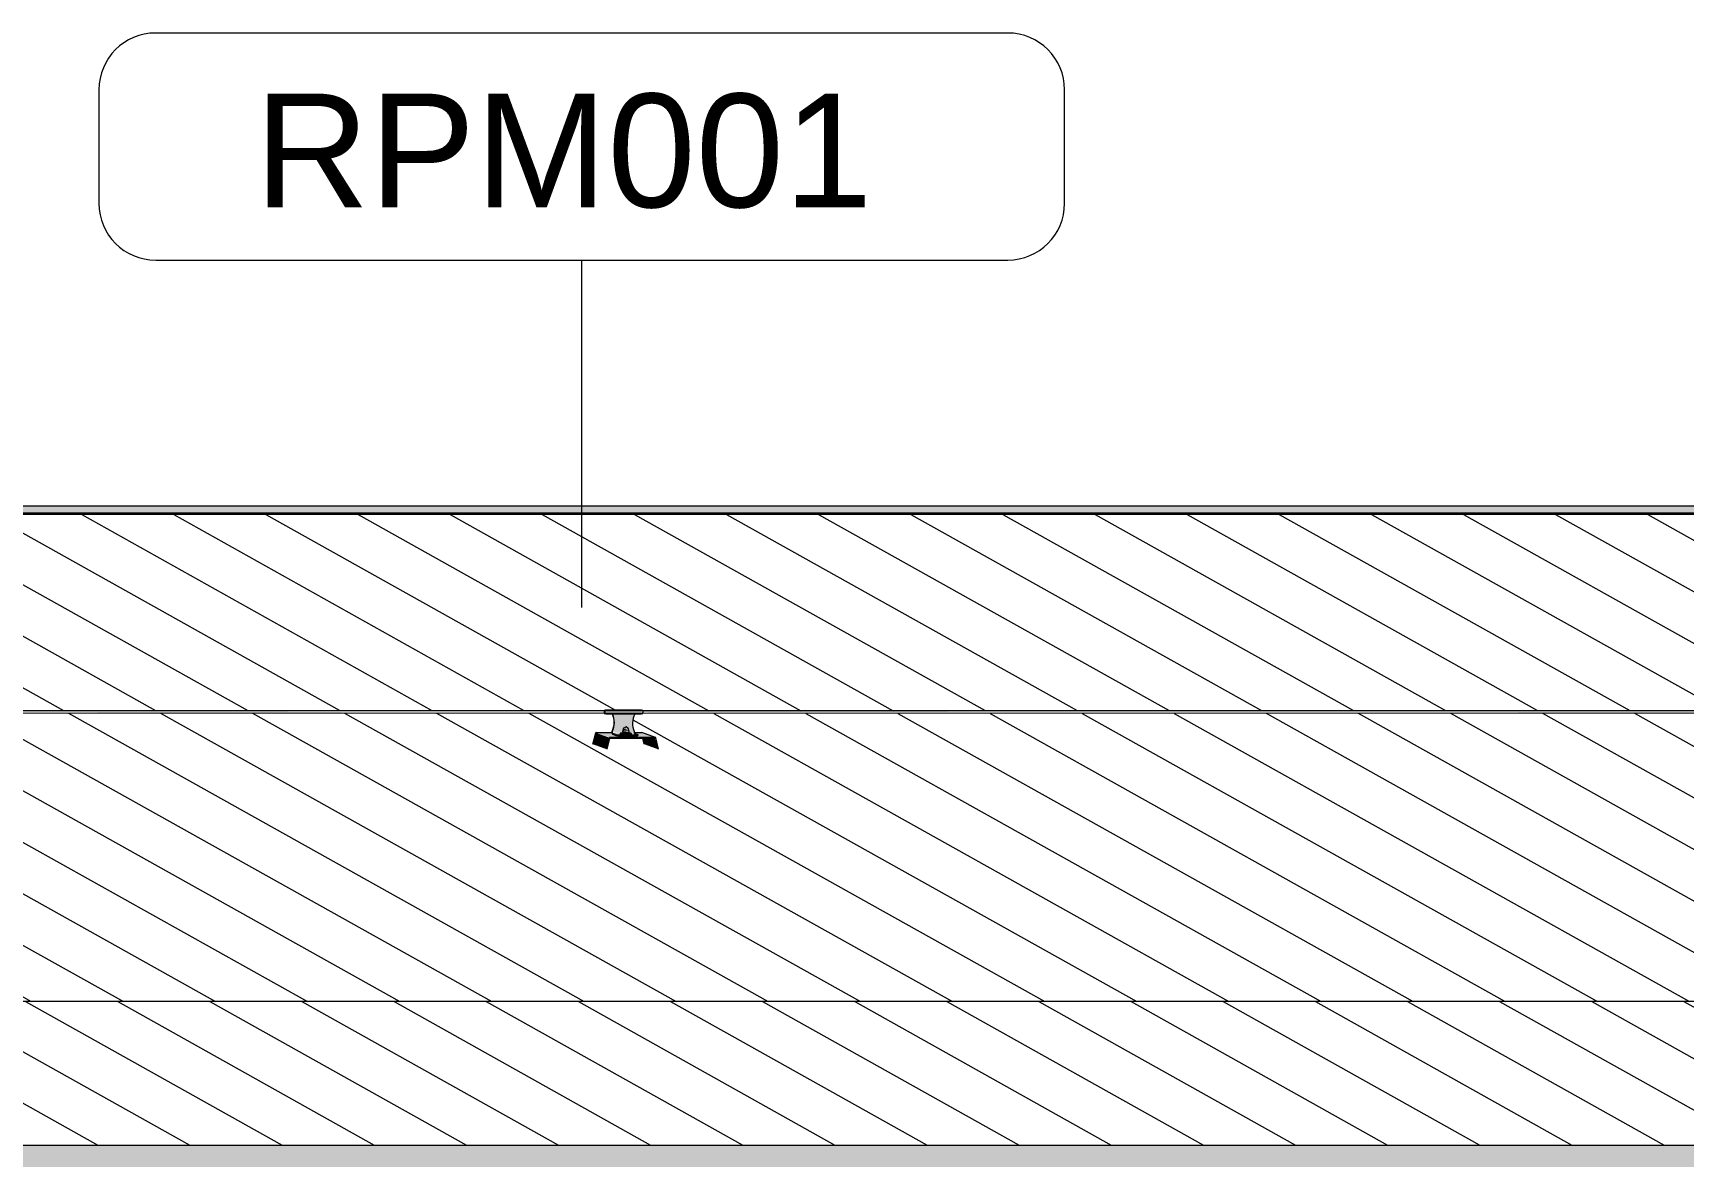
# Model space of a CAD drawing. Header units: millimetres. Extents: x -2361666 to -2009843, y -375 to 29863.
# Drawn here: x -2334470 to -2328658, y 15364 to 19323 of the extents above; entities that cross this region are included whole.
import ezdxf

# ---------------------------------------------------------------- set-up
doc = ezdxf.new("R2010")
doc.units = ezdxf.units.MM
for name, color, linetype, lineweight in [('A-ROOF', 132, 'Continuous', 5), ('A-ROOF-IDEN', 132, 'Continuous', 5), ('A-ROOF-PATT', 132, 'Continuous', 5), ('Q-SPCQ', 91, 'Continuous', 5)]:
    doc.layers.add(name, color=color, linetype=linetype, lineweight=lineweight)
doc.styles.add('Arial_2', font='arial.ttf', dxfattribs={"height": 400})

# ---------------------------------------------------------------- blocks, each defined once
blk = doc.blocks.new('Static Line_Sayfa_Metal Deck_Pan Mount - Up to 15 _ pitch - Max 2 Users-1865617-SOUTH EAST - PART B')
at = {"layer": 'Q-SPCQ'}
h = blk.add_hatch(color=256, dxfattribs=at)
h.paths.add_polyline_path([(-2337426.1, 16928.2), (-2332451.1, 16930.3), (-2332453.4, 16928.6), (-2332457.8, 16931.3), (-2332457.8, 16931.8), (-2337420.3, 16929.8), (-2337420.4, 16929.1), (-2337423.8, 16930.8), (-2337426.1, 16928.2)])
h.paths.add_polyline_path([(-2332328.2, 16928.2), (-2327353.2, 16929.9), (-2327355.5, 16928.6), (-2327359.8, 16930.8), (-2327359.9, 16931.8), (-2332322.4, 16929.9), (-2332324.4, 16928.8), (-2332325.9, 16930.8), (-2332328.2, 16928.2)])
h = blk.add_hatch(color=256, dxfattribs=at)
h.paths.add_polyline_path([(-2337425.9, 16931.8), (-2337423.7, 16933.9), (-2337421.7, 16931.8), (-2332457.7, 16933.9), (-2332457.7, 16934.4), (-2332453.3, 16932.8), (-2332452.3, 16936.1), (-2337425.9, 16933.8), (-2337425.9, 16932.8)])
h.paths.add_polyline_path([(-2332328, 16931.8), (-2332325.8, 16933.9), (-2332323.8, 16931.8), (-2327359.8, 16933.9), (-2327359.8, 16934.4), (-2327355.4, 16932.8), (-2327354.4, 16936.1), (-2332328, 16933.8), (-2332328, 16932.3)])
for points in [[(-2332453.4, 16928.6), (-2332454, 16934.7), (-2332457.7, 16932.3), (-2332457.2, 16929.1), (-2332455.2, 16928.8)], [(-2332429.5, 16925.7), (-2332328.9, 16927), (-2332328, 16933.3), (-2332329.2, 16938.6), (-2332452.3, 16938.6), (-2332451.2, 16928.4), (-2332452.6, 16925.7), (-2332430.9, 16925.7)], [(-2332351.9, 16925.7), (-2332351.7, 16926.7), (-2332353.2, 16925.7)], [(-2332325.9, 16928.6), (-2332323.4, 16931.3), (-2332325.9, 16930.8), (-2332325.9, 16928.8)], [(-2332451.2, 16800.7), (-2332440.2, 16841), (-2332488.4, 16858.4), (-2332499.4, 16818.2), (-2332454.3, 16801.9)], [(-2332439.3, 16841.8), (-2332278.4, 16841.8), (-2332327.2, 16859.2), (-2332352.8, 16857.2), (-2332353.2, 16856.7), (-2332351.3, 16856.1), (-2332340.4, 16852.1), (-2332351.4, 16850.8), (-2332351.4, 16847.9), (-2332400, 16847.9), (-2332400, 16850.8), (-2332418.1, 16850.8), (-2332418.1, 16849.2), (-2332430, 16853.5), (-2332430, 16856.5), (-2332430.8, 16858.8), (-2332430.9, 16859.2), (-2332485.4, 16858.4), (-2332440.2, 16842.1)], [(-2332418.1, 16849.2), (-2332418.1, 16852.1), (-2332430, 16856.5), (-2332430, 16853.5), (-2332422.8, 16850.8)], [(-2332399.9, 16850.8), (-2332340.4, 16852.1), (-2332352.4, 16856.5), (-2332430, 16856.5), (-2332418.1, 16852.1), (-2332404.7, 16851.2)], [(-2332380, 16855.4), (-2332379.8, 16862.8), (-2332394, 16863.8), (-2332394, 16856.4), (-2332388.7, 16855.7)], [(-2332380.2, 16866.1), (-2332373.3, 16866.6), (-2332380.4, 16869.4), (-2332380.3, 16867.2)], [(-2332380, 16855.4), (-2332372.7, 16857.9), (-2332372.7, 16863.1), (-2332379.9, 16860.8), (-2332379.9, 16856.5)], [(-2332351.4, 16847.9), (-2332351.4, 16850.8), (-2332399.9, 16850.8), (-2332399.9, 16847.9)], [(-2332270.2, 16800.7), (-2332281.1, 16839.8), (-2332323.4, 16839.8), (-2332316, 16817.3), (-2332278.4, 16803.7)]]:
    blk.add_hatch(color=256, dxfattribs=at).paths.add_polyline_path(points)
h = blk.add_hatch(color=256, dxfattribs=at)
h.paths.add_polyline_path([(-2332430.9, 16860.8), (-2332394.1, 16860.8), (-2332394, 16863.8), (-2332372.6, 16860.8), (-2332353.2, 16860.8), (-2332358.1, 16877.8), (-2332359.6, 16893.7), (-2332357.5, 16909.5), (-2332353.2, 16925.7), (-2332429.5, 16925.7), (-2332424.6, 16909.5), (-2332423.1, 16893.7), (-2332425.3, 16877.8), (-2332430.9, 16860.8)])
h.paths.add_polyline_path([(-2332380.2, 16866.1), (-2332389.6, 16866.6), (-2332390.9, 16872.1), (-2332387.4, 16873.7), (-2332376.8, 16866.4), (-2332380, 16866.2)])
h.paths.add_polyline_path([(-2332387.4, 16873.7), (-2332387, 16877), (-2332380.7, 16874.2)])
h = blk.add_hatch(color=256, dxfattribs=at)
h.paths.add_polyline_path([(-2332399.9, 16856.7), (-2332394.2, 16858.8), (-2332394.2, 16860.8), (-2332430.8, 16858.8), (-2332430, 16856.7), (-2332404.7, 16856.7)])
h.paths.add_polyline_path([(-2332352.6, 16856.7), (-2332353.2, 16860.8), (-2332372.7, 16858.5), (-2332372.6, 16856.7), (-2332352.8, 16856.7)])
h = blk.add_hatch(color=256, dxfattribs=at)
h.paths.add_polyline_path([(-2332380.2, 16866.1), (-2332380.5, 16870.2), (-2332389.6, 16872.7), (-2332391.7, 16869.4), (-2332388.7, 16866.5), (-2332380.5, 16866.2)])
h.paths.add_polyline_path([(-2332387.4, 16873.7), (-2332380.7, 16874.2), (-2332387, 16877)])
h = blk.add_hatch(color=256, dxfattribs=at)
h.paths.add_polyline_path([(-2332451.2, 16800.7), (-2332449.2, 16800.7), (-2332440.2, 16841)])
h.paths.add_polyline_path([(-2332270.2, 16800.7), (-2332268.2, 16800.7), (-2332279, 16839)])
for p, q in [((-2327292, 16936.2), (-2337489.8, 16936.1)), ((-2337489.8, 16928.1), (-2327292, 16928.2)), ((-2332454.8, 16938.4), (-2332458.9, 16937.4)), ((-2332458.9, 16926.9), (-2332454.8, 16925.9)), ((-2332329.4, 16938.7), (-2332452.4, 16938.7)), ((-2332452.4, 16925.7), (-2332329.4, 16925.7)), ((-2332430.2, 16926), (-2332430.2, 16924.8)), ((-2332430.2, 16924.8), (-2332429.5, 16924.6)), ((-2332429.5, 16925.7), (-2332429.4, 16926.2)), ((-2332429.5, 16924.6), (-2332429.5, 16925.7)), ((-2332429.5, 16925.7), (-2332351.9, 16925.7)), ((-2332351.8, 16926.2), (-2332351.9, 16925.7)), ((-2332351.9, 16925.7), (-2332351.9, 16924.6)), ((-2332322.9, 16937.4), (-2332327.1, 16938.4)), ((-2332327.1, 16925.9), (-2332322.9, 16926.9)), ((-2332499.4, 16818.2), (-2332488.4, 16858.4)), ((-2332487.4, 16859.2), (-2332430.8, 16859.2)), ((-2332481.9, 16857.2), (-2332485, 16857.2)), ((-2332431.5, 16863.1), (-2332431.6, 16861.1)), ((-2332430.8, 16862.8), (-2332431.5, 16863.1)), ((-2332430.9, 16860.8), (-2332430.8, 16862.8)), ((-2332418.1, 16852.1), (-2332430, 16856.5)), ((-2332402.7, 16856.9), (-2332402.7, 16853.9)), ((-2332394.4, 16864.1), (-2332394.5, 16856.7)), ((-2332392.6, 16865.6), (-2332393.8, 16864.9)), ((-2332392.3, 16867.2), (-2332392.3, 16866.2)), ((-2332372.9, 16865.8), (-2332372.9, 16866.8)), ((-2332371.4, 16864.5), (-2332372.6, 16865.2)), ((-2332371.1, 16856.2), (-2332370.9, 16863.6)), ((-2332353.2, 16862.8), (-2332353.2, 16860.8)), ((-2332353.2, 16859.2), (-2332326.6, 16859.2)), ((-2332352.4, 16856.5), (-2332340.4, 16852.1)), ((-2332278.1, 16841.7), (-2332326.3, 16859.1)), ((-2332440.2, 16841), (-2332451.2, 16800.7)), ((-2332449.2, 16800.7), (-2332438.8, 16839)), ((-2332278.4, 16841.8), (-2332439.3, 16841.8)), ((-2332437.8, 16839.8), (-2332280, 16839.8)), ((-2332430, 16853.5), (-2332418.1, 16849.2)), ((-2332400, 16847.9), (-2332351.4, 16847.9)), ((-2332399.9, 16850.8), (-2332351.4, 16850.8)), ((-2332363, 16853), (-2332362.9, 16856)), ((-2332340.5, 16849.2), (-2332346.7, 16851.4)), ((-2332340.1, 16848.8), (-2332340, 16851.8)), ((-2332318.4, 16818.2), (-2332323.4, 16839.8)), ((-2332279, 16839), (-2332270.2, 16800.7)), ((-2332268.2, 16800.7), (-2332277.5, 16841))]:
    blk.add_line(p, q, dxfattribs=at)
at = {"layer": 'Q-SPCQ', "flags": 128}
for points in [[(-2332452.4, 16938.7), (-2332454, 16938.5), (-2332454.8, 16938.4)], [(-2332452.4, 16925.7), (-2332454, 16925.8), (-2332454.8, 16925.9)], [(-2332329.4, 16938.7), (-2332327.8, 16938.5), (-2332327.1, 16938.4)], [(-2332329.4, 16925.7), (-2332327.8, 16925.8), (-2332327.1, 16925.9)], [(-2332394.4, 16864.1), (-2332394.3, 16864.5), (-2332394.1, 16864.7), (-2332393.9, 16864.9), (-2332393.8, 16864.9)], [(-2332392.3, 16866.2), (-2332392.4, 16865.9), (-2332392.5, 16865.7), (-2332392.6, 16865.6), (-2332392.6, 16865.6)], [(-2332392.3, 16867.2), (-2332390.9, 16872.6), (-2332388.6, 16875.9), (-2332386.6, 16877.5), (-2332385.2, 16878.3), (-2332384.2, 16878.8), (-2332383.5, 16879), (-2332383, 16879.2), (-2332382.5, 16879.3), (-2332382.3, 16879.4)], [(-2332372.9, 16866.8), (-2332374, 16872.3), (-2332376.2, 16875.6), (-2332378.1, 16877.3), (-2332379.5, 16878.2), (-2332380.4, 16878.7), (-2332381.1, 16879), (-2332381.7, 16879.2), (-2332382.1, 16879.3), (-2332382.3, 16879.4)], [(-2332372.9, 16865.8), (-2332372.8, 16865.4), (-2332372.7, 16865.3), (-2332372.6, 16865.2), (-2332372.6, 16865.2)], [(-2332370.9, 16863.6), (-2332371, 16864), (-2332371.1, 16864.2), (-2332371.3, 16864.4), (-2332371.4, 16864.5)]]:
    blk.add_lwpolyline(points, dxfattribs=at)
at = {"layer": 'Q-SPCQ'}
for centre, major_axis, ratio, start_param, end_param in [((-2332458.8, 16932.2), (0, 5.22), 0.241811, 2.038125, 3.054326), ((-2332458.8, 16932.2), (0, 5.22), 0.241811, 3.054326, 6.195918), ((-2332491.8, 16893.9), (23.8, 65.8), 0.966631, 4.590044, 5.50761), ((-2332491.1, 16893.7), (23.8, 65.8), 0.966631, 4.590044, 5.50761), ((-2332291.6, 16893.7), (23.8, 65.8), 0.966631, 1.448452, 2.366017), ((-2332323, 16932.2), (0, 5.22), 0.241811, 3.054326, 6.195918), ((-2332487.5, 16858.2), (0.34, 0.94), 0.966631, 0.336438, 1.655075), ((-2332429.9, 16860.4), (0, 7), 0.241811, 1.483529, 3.054326), ((-2332429.9, 16860.4), (0, 4), 0.241811, 1.483529, 3.054326), ((-2332382.8, 16856.4), (-19.9, 0.4), 0.08457, 5.380101, 8.09911), ((-2332382.8, 16856.4), (-11.7, 0.2), 0.08457, 0, 1.815924), ((-2332382.8, 16856.4), (-11.7, 0.2), 0.08457, 1.815924, 3.386721), ((-2332382.8, 16856.4), (-19.9, 0.4), 0.08457, 1.815924, 4.172119), ((-2332352.3, 16860.4), (0, 4), 0.241811, 1.483529, 3.054326), ((-2332439.3, 16840.8), (0.34, 0.94), 0.966631, 0.336438, 1.655075), ((-2332437.8, 16838.8), (0.34, 0.94), 0.966631, 0.336438, 1.655075), ((-2332403.5, 16852.1), (-15, 0.3), 0.08457, 0.245128, 1.815924), ((-2332403.6, 16849.2), (-15, 0.3), 0.08457, 0.245128, 1.815924), ((-2332382.9, 16853.5), (-19.9, 0.4), 0.08457, 4.957517, 8.09911), ((-2332382.9, 16853.5), (-19.9, 0.4), 0.08457, 1.815924, 4.957517), ((-2332355, 16852.1), (-15, 0.3), 0.08457, 1.815924, 3.386721), ((-2332355.1, 16849.2), (-15, 0.3), 0.08457, 1.815924, 3.386721), ((-2332280, 16838.8), (0.34, 0.94), 0.966631, 5.300987, 6.619623), ((-2332278.4, 16840.8), (0.34, 0.94), 0.966631, 5.300987, 6.619623)]:
    blk.add_ellipse(centre, major_axis=major_axis, ratio=ratio, start_param=start_param, end_param=end_param, dxfattribs=at)
blk = doc.blocks.new('Ridge Capping - Ridge Capping-1882401-SOUTH EAST - PART B')
at = {"layer": 'A-ROOF'}
for points in [[(-2347269.4, 17631.5), (-2322904.5, 17631.6), (-2322976.9, 17657.7), (-2347269.4, 17657.7), (-2347269.4, 17654.7)], [(-2347269.4, 17627.8), (-2322902.6, 17627.8), (-2322904.5, 17631.6), (-2347269.4, 17629.8), (-2347269.4, 17628.6)]]:
    blk.add_hatch(color=256, dxfattribs=at).paths.add_polyline_path(points)
for p, q in [((-2347269.4, 17657.7), (-2322976.9, 17657.7)), ((-2322904.5, 17631.6), (-2347269.4, 17631.5)), ((-2322902.6, 17627.8), (-2347269.4, 17627.8))]:
    blk.add_line(p, q, dxfattribs=at)
blk = doc.blocks.new('Roof Tag - Roof Tag 17W-1080807-SOUTH EAST - PART B')
at = {"layer": 'A-ROOF-IDEN'}
for p, q in [((-2331038.2, 19323.3), (-2334038.2, 19323.3)), ((-2334238.2, 19123.3), (-2334238.2, 18723.3)), ((-2330838.2, 18723.3), (-2330838.2, 19123.3)), ((-2334038.2, 18523.3), (-2331038.2, 18523.3))]:
    blk.add_line(p, q, dxfattribs=at)
for centre, start, end in [((-2334038.2, 19123.3), 90, 180), ((-2331038.2, 19123.3), 360, 90), ((-2334038.2, 18723.3), 180, 270), ((-2331038.2, 18723.3), 270, 0)]:
    blk.add_arc(centre, 200, start, end, dxfattribs=at)

msp = doc.modelspace()

# ---------------------------------------------------------------- hatches: boundary and pattern name
at = {"layer": 'A-ROOF'}
h = msp.add_hatch(color=256, dxfattribs=at)
h.paths.add_polyline_path([(-2339289.3, 15154.5), (-2339287.5, 15157.1), (-2339287.5, 15159.6), (-2339241, 15317.3), (-2339241.7, 15318.7), (-2339246.6, 15322.3), (-2318830.4, 15322.3), (-2318830.4, 15380.2), (-2318830.4, 15383.2), (-2318830.4, 15406.3), (-2339329.4, 15406.2), (-2339329.4, 15156.5), (-2339289.3, 15154.5)])
h.paths.add_polyline_path([(-2339329.4, 14994.7), (-2338207.3, 14994.7), (-2338207.3, 15154.5), (-2339329.4, 15154.5)])
h.paths.add_polyline_path([(-2338107.3, 14994.7), (-2334520, 14994.7), (-2334520, 15154.5), (-2338107.3, 15154.5)])
h.paths.add_polyline_path([(-2334420, 14994.7), (-2330832.8, 14994.7), (-2330832.8, 15154.5), (-2334420, 15154.5)])
h.paths.add_polyline_path([(-2330732.8, 14994.7), (-2327145.6, 14994.7), (-2327145.6, 15154.5), (-2330732.8, 15154.5)])
h.paths.add_polyline_path([(-2327045.6, 14994.7), (-2323458.3, 14994.7), (-2323458.3, 15154.5), (-2327045.6, 15154.5), (-2327045.6, 15082.8)])
h.paths.add_polyline_path([(-2323358.4, 14994.7), (-2319771.1, 14994.7), (-2319771.1, 15154.5), (-2323358.4, 15154.5), (-2323358.4, 15126.3)])
h.paths.add_polyline_path([(-2319671.1, 14994.7), (-2318830.4, 14994.7), (-2318830.4, 15154.5), (-2319671.1, 15154.5), (-2319671.1, 15082.8)])
at = {"layer": 'A-ROOF-PATT'}
h = msp.add_hatch(dxfattribs=at)
h.set_pattern_fill('FP_3', color=256, style=0, pattern_type=2)
h.set_pattern_definition([(150.771, (-850854.14, -385739.02), (-328.892075, 2.537563), [])])
h.paths.add_polyline_path([(-2340960, 15911.6), (-2326310.5, 15911.6), (-2319848.1, 15911.6), (-2322928.6, 17627.8), (-2347367.8, 17626.4), (-2340986.6, 15911.6)])
h.paths.add_polyline_path([(-2337549.1, 16800.7), (-2337597.3, 16818.2), (-2337585.4, 16858.1), (-2337536.7, 16839), (-2337547.1, 16800.7)])
h.paths.add_polyline_path([(-2342179.3, 16912.2), (-2342172.7, 16910.6), (-2342182.6, 16911.8)])
h.paths.add_polyline_path([(-2338370.3, 16932.8), (-2338370.3, 16931.4), (-2338363.6, 16931.9)])
h.paths.add_polyline_path([(-2323122.9, 16920.5), (-2323122.9, 16919.1), (-2323116.2, 16919.6)])
h.paths.add_polyline_path([(-2326931.3, 16928.5), (-2326924.7, 16926.8), (-2326933.8, 16928.2)])
h.paths.add_polyline_path([(-2327089.5, 16929), (-2327094.7, 16927.4), (-2327092.4, 16928.4)])
h.paths.add_polyline_path([(-2337368.1, 16800.7), (-2337416.3, 16818.2), (-2337421.3, 16839.8), (-2337537.2, 16841.7), (-2337585.4, 16859.2), (-2337528.8, 16860.8), (-2337522.5, 16882.8), (-2337521.1, 16893.7), (-2337522.5, 16909.5), (-2337528.8, 16925.7), (-2337557.1, 16927.8), (-2337557.9, 16928), (-2338610.5, 16924.1), (-2338633.6, 16923.9), (-2338693.2, 16924.7), (-2338733.3, 16923.5), (-2338816.2, 16924), (-2338909.5, 16923.9), (-2339442.3, 16921.5), (-2339443, 16920.8), (-2339520.6, 16921.5), (-2339600.6, 16921.3), (-2340567.5, 16916.6), (-2340625.8, 16917.5), (-2341546, 16913.4), (-2341573.4, 16913.8), (-2341779.5, 16912.4), (-2341780.4, 16912.1), (-2341839.6, 16913.1), (-2341908.6, 16912.2), (-2342523.6, 16907.7), (-2342524.5, 16859.6), (-2342330.9, 16858.8), (-2342296.5, 16846.3), (-2342293.7, 16802.9), (-2342830.1, 16803.2), (-2342832.7, 16817.9), (-2342871.6, 16818.2), (-2342866.5, 16858.9), (-2342650.6, 16861.2), (-2342650.6, 16866.8), (-2342640.7, 16883.5), (-2342547.6, 16928.7), (-2342545.7, 16907.7), (-2342540.6, 16905.5), (-2342535.4, 16907.7), (-2342528.4, 16910.8), (-2342524.1, 16912.7), (-2342524.5, 16913), (-2342540.2, 16914.9), (-2342539.2, 16915.8), (-2342533.3, 16917.7), (-2342527.9, 16925), (-2342520.3, 16917.3), (-2342138.2, 16918.4), (-2342064.5, 16917.9), (-2342028.9, 16919.1), (-2337549.8, 16937.3), (-2337550.2, 16938.6), (-2337420.8, 16937.3), (-2337420.8, 16936.1), (-2332451.9, 16937.4), (-2332452.3, 16938.6), (-2332322.9, 16937.4), (-2332322.9, 16936.1), (-2327353.9, 16937.4), (-2327354.4, 16938.6), (-2327225.2, 16936.9), (-2327225, 16935.5), (-2326646.6, 16933.7), (-2326483, 16931.9), (-2326463.3, 16933), (-2325280.2, 16928.6), (-2324707.6, 16926.4), (-2324667.9, 16926.3), (-2323108.8, 16920.2), (-2322951, 16919.5), (-2322790.5, 16918.8), (-2322712.2, 16919), (-2322450.4, 16916.3), (-2322440.5, 16918), (-2322257.3, 16917.4), (-2322253, 16925), (-2322244.5, 16916.7), (-2322244.7, 16914.4), (-2322252.8, 16913), (-2322246.2, 16910.8), (-2322251.2, 16910), (-2322239.2, 16905.8), (-2322234.7, 16909.3), (-2322233.7, 16913), (-2322233.2, 16928.7), (-2322138.8, 16880.5), (-2322132.9, 16861.9), (-2322132.9, 16859.6), (-2321939.3, 16858.8), (-2321904.8, 16846.4), (-2321902, 16802.9), (-2322438.4, 16803.2), (-2322441, 16817.9), (-2322479.9, 16818.2), (-2322474.9, 16859), (-2322258.9, 16861.2), (-2322259.5, 16897.3), (-2322260.3, 16910.3), (-2322332.5, 16909.9), (-2322543.3, 16910.8), (-2322547.6, 16910.4), (-2327027.5, 16927.6), (-2327028.6, 16927.2), (-2327114.4, 16927.7), (-2327134.3, 16928.1), (-2327254, 16925.7), (-2327260.2, 16904.5), (-2327261.7, 16893.7), (-2327260.2, 16877.8), (-2327254, 16859.2), (-2327228.7, 16859.2), (-2327181.5, 16840.5), (-2327179.6, 16841), (-2327172.3, 16800.8), (-2327220.5, 16818.2), (-2327225.5, 16839.8), (-2327341.4, 16841.8), (-2327389.5, 16859.2), (-2327332.9, 16860.8), (-2327326.7, 16882.9), (-2327325.2, 16893.7), (-2327326.7, 16909.5), (-2327333, 16925.7), (-2327361, 16927), (-2327362.1, 16928.2), (-2332329.3, 16926.2), (-2332329.5, 16925.7), (-2332351.9, 16925.7), (-2332358.1, 16904.5), (-2332359.6, 16893.7), (-2332358.1, 16877.8), (-2332351.9, 16859.2), (-2332326.6, 16859.2), (-2332279, 16841), (-2332277.5, 16841), (-2332270.2, 16800.7), (-2332318.4, 16818.2), (-2332323.4, 16839.8), (-2332439.3, 16841.8), (-2332487.4, 16859.2), (-2332430.9, 16860.8), (-2332424.6, 16882.8), (-2332423.1, 16893.7), (-2332424.6, 16909.5), (-2332430.9, 16925.7), (-2332458.9, 16927), (-2332460, 16928.2), (-2337427.2, 16926.2), (-2337426, 16925.7), (-2337449.8, 16925.7), (-2337456, 16904.5), (-2337457.5, 16893.7), (-2337456, 16877.8), (-2337449.8, 16859.2), (-2337424.5, 16859.2), (-2337376.9, 16840.9), (-2337375.4, 16841), (-2337366.1, 16800.7)])
h.paths.add_polyline_path([(-2332451.2, 16800.7), (-2332499.4, 16818.2), (-2332487.4, 16858.1), (-2332438.8, 16839), (-2332449.2, 16800.7)])
h.paths.add_polyline_path([(-2327353.3, 16800.8), (-2327401.4, 16818.2), (-2327389.5, 16858.1), (-2327340.9, 16839), (-2327351.3, 16800.8)])
h.paths.add_polyline_path([(-2342345.4, 16910), (-2342330.9, 16910.6), (-2342342.7, 16910)])
h.paths.add_polyline_path([(-2342535.2, 16918.3), (-2342531.1, 16927.8), (-2342527.9, 16925), (-2342534.1, 16919.3)])
h.paths.add_polyline_path([(-2322246, 16918.3), (-2322251.6, 16926.2), (-2322249, 16926.2), (-2322246.2, 16918.9)])
h.paths.add_polyline_path([(-2342535, 16929.6), (-2342538.4, 16920.5), (-2342539.2, 16930.4), (-2342536.7, 16929.9)])
h.paths.add_polyline_path([(-2342536.7, 16919.5), (-2342533, 16928.7), (-2342532.2, 16926.2), (-2342536.2, 16920.2)])
h.paths.add_polyline_path([(-2322244.5, 16919.5), (-2322249.7, 16927.8), (-2322245.7, 16929.7), (-2322244.6, 16920.2)])
h.paths.add_polyline_path([(-2342542.2, 16920.2), (-2342547.6, 16928.7), (-2342543.3, 16928.7), (-2342542.2, 16920.5)])
h.paths.add_polyline_path([(-2322242.7, 16920.2), (-2322244.5, 16929.9), (-2322241.5, 16930.4), (-2322242.7, 16920.5)])
h.paths.add_polyline_path([(-2322237.2, 16930.1), (-2322240.8, 16920.5), (-2322241.5, 16930.4), (-2322238.9, 16930.2)])
h.paths.add_polyline_path([(-2322238.9, 16920.2), (-2322237.2, 16930.1), (-2322233.7, 16928), (-2322238.8, 16920.5)])
h.paths.add_polyline_path([(-2342540.3, 16920.5), (-2342542.2, 16930.2), (-2342539.4, 16928.7), (-2342540.2, 16921.5)])
h.paths.add_polyline_path([(-2338141.3, 16925.7), (-2338125.2, 16926.2), (-2338119.8, 16925.8)])
h = msp.add_hatch(dxfattribs=at)
h.set_pattern_fill('FP_5', color=256, style=0, pattern_type=2)
h.set_pattern_definition([(330.771, (-3800929.44, 417381.14), (328.892075, -2.537563), [])])
h.paths.add_polyline_path([(-2339329.4, 15406.2), (-2318830.4, 15406.3), (-2319737.4, 15911.6), (-2340947.2, 15911.6), (-2340117.6, 15689.5), (-2339940.4, 15690.9), (-2338994.7, 15437.8), (-2338994.7, 15434.8), (-2339418.1, 15430), (-2339348, 15411.2)])

# ---------------------------------------------------------------- linework, layer by layer
at = {"layer": 'A-ROOF'}
for p, q in [((-2319737.4, 15911.6), (-2340947.2, 15911.6)), ((-2339329.4, 15406.2), (-2318830.4, 15406.3))]:
    msp.add_line(p, q, dxfattribs=at)
at = {"layer": 'A-ROOF-IDEN'}
msp.add_line((-2332538.2, 17299.5), (-2332538.2, 18523.3), dxfattribs=at)

# ---------------------------------------------------------------- block references
at = {"layer": 'A-ROOF'}
msp.add_blockref('Ridge Capping - Ridge Capping-1882401-SOUTH EAST - PART B', (0, 0), dxfattribs=at)
at = {"layer": 'A-ROOF-IDEN'}
msp.add_blockref('Roof Tag - Roof Tag 17W-1080807-SOUTH EAST - PART B', (0, 0), dxfattribs=at)
at = {"layer": 'Q-SPCQ'}
msp.add_blockref('Static Line_Sayfa_Metal Deck_Pan Mount - Up to 15 _ pitch - Max 2 Users-1865617-SOUTH EAST - PART B', (0, 0), dxfattribs=at)

# ---------------------------------------------------------------- next in the draw order: texts
at = {"layer": 'A-ROOF-IDEN', "insert": (-2333689.2, 19109.5), "char_height": 400, "width": 2677.636, "attachment_point": 1, "style": 'Arial_2', "bg_fill": 3, "box_fill_scale": 1.25, "bg_fill_color": 256, "bg_fill_true_color": 13158600, "bg_fill_transparency": 0}
msp.add_mtext('RPM001', dxfattribs=at)

doc.saveas('drawing.dxf')
